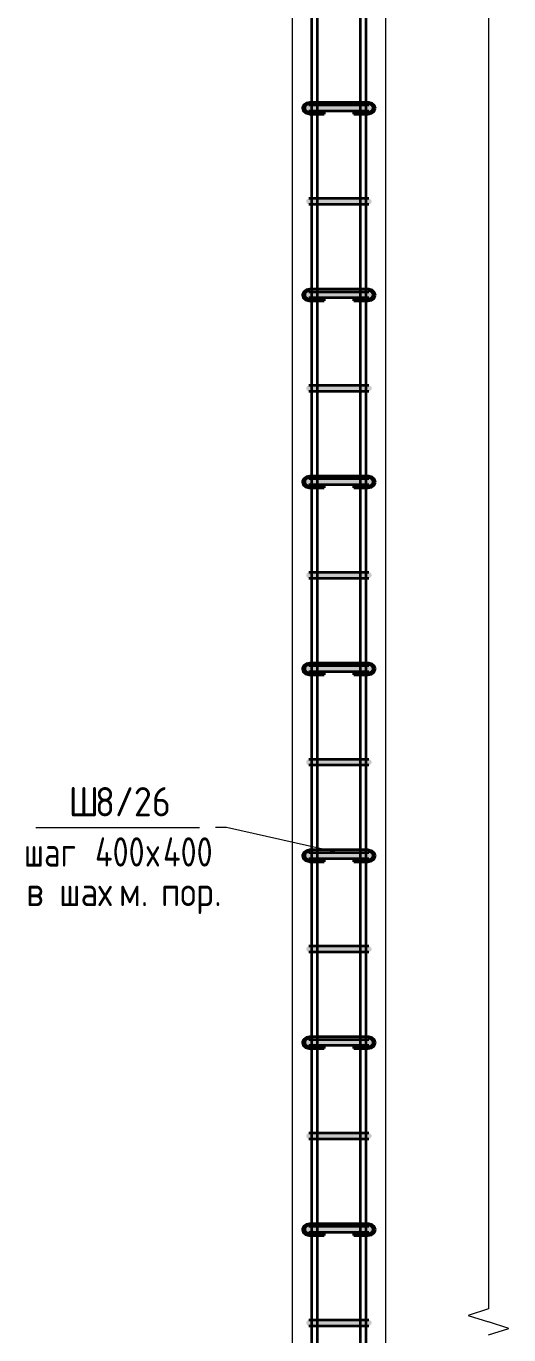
# Model space of a CAD drawing. Header units: millimetres. Extents: x -420 to 46222, y -4716 to 36443.
# Drawn here: x 36551 to 37583, y -1386 to 1415 of the extents above; entities that cross this region are included whole.
import ezdxf

# ---------------------------------------------------------------- set-up
doc = ezdxf.new("R2010")
doc.units = ezdxf.units.MM
for name, color, linetype, lineweight in [('AA_Oformlenie', 7, 'Continuous', 9), ('AA_Vinoska', 7, 'Continuous', 9), ('AF_Stena_Опалубка', 253, 'Continuous', 20), ('Gen_Text', 7, 'Continuous', 9), ('KR_Armatura', 7, 'Continuous', 20), ('KR_Armatura_Tonkie', 7, 'Continuous', 20)]:
    doc.layers.add(name, color=color, linetype=linetype, lineweight=lineweight)
doc.styles.add('ISOCPEUR_6', font='isocpeur.ttf', dxfattribs={"width": 0.9, "height": 62.5})
doc.styles.add('ISOCPEUR_7', font='isocpeur.ttf', dxfattribs={"width": 0.85, "height": 62.5})
doc.styles.add('ISOCPEUR_8', font='isocpeur.ttf', dxfattribs={"width": 0.8, "height": 62.5})

# ---------------------------------------------------------------- blocks, each defined once
blk = doc.blocks.new('350_Хомут прямоугольный верт _НесАрм_РабПлоск_ - 350_Хомут прямоугольный верт _НесАрм_РабПлоск_-V4-1-1 Армирование')
at = {"layer": 'KR_Armatura_Tonkie'}
for points in [[(-32434, 34), (-32408, 34.2), (-32408, 46), (-32445.6, 45.8), (-32447.4, 44.9), (-32448.2, 44.2), (-32449.2, 43), (-32449.8, 41.6), (-32450, 40), (-32449.8, 38.4), (-32449.2, 37), (-32447.7, 35.4), (-32447, 34.8), (-32445.6, 34.2), (-32439.2, 34), (-32438, 34)], [(-32408, 34), (-32352, 34.2), (-32352, 46), (-32408, 45.8), (-32408, 34.2)], [(-32319.9, 34), (-32314.4, 34.2), (-32313, 34.8), (-32311.8, 35.8), (-32310.8, 37), (-32310.2, 38.4), (-32310, 40.3), (-32310.2, 41.6), (-32310.8, 43), (-32312.6, 44.9), (-32313, 45.2), (-32314.9, 45.9), (-32318, 46), (-32352, 45.8), (-32352, 34), (-32320.8, 34)]]:
    blk.add_hatch(color=256, dxfattribs=at).paths.add_polyline_path(points)
at = {"layer": 'KR_Armatura_Tonkie', "lineweight": 35}
for p, q in [((-32352, 46), (-32408, 46)), ((-32408, 34), (-32352, 34))]:
    blk.add_line(p, q, dxfattribs=at)
at = {"layer": 'KR_Armatura_Tonkie', "lineweight": 35, "flags": 128}
for points in [[(-32438.2, 46), (-32442.9, 46), (-32444, 46)], [(-32444, 34), (-32442, 34), (-32438, 34)], [(-32426, 46), (-32430.2, 46), (-32438, 46)], [(-32438, 34), (-32436.4, 34), (-32427.6, 34), (-32426, 34)], [(-32408, 46), (-32419.7, 46), (-32426, 46)], [(-32426, 34), (-32416.7, 34), (-32408, 34)], [(-32334, 46), (-32343.3, 46), (-32352, 46)], [(-32352, 34), (-32340.3, 34), (-32334, 34)], [(-32322, 46), (-32323.6, 46), (-32332.4, 46), (-32334, 46)], [(-32334, 34), (-32329.8, 34), (-32322, 34)], [(-32316, 46), (-32318, 46), (-32322, 46)], [(-32321.8, 34), (-32317.1, 34), (-32316, 34)]]:
    blk.add_lwpolyline(points, dxfattribs=at)
blk = doc.blocks.new('350_Хомут прямоугольный верт _НесАрм_РабПлоск_ - 350_Хомут прямоугольный верт _НесАрм_РабПлоск_-4180899-1-1 Армирование')
at = {"layer": 'KR_Armatura_Tonkie'}
for points in [[(-32434, -2366), (-32408, -2365.8), (-32408, -2354), (-32445.6, -2354.2), (-32447.4, -2355.1), (-32448.2, -2355.8), (-32449.3, -2357.2), (-32449.8, -2358.4), (-32450, -2360), (-32449.8, -2361.6), (-32449.2, -2363), (-32447.7, -2364.6), (-32447, -2365.2), (-32445.6, -2365.8), (-32439.2, -2366), (-32438, -2366)], [(-32408, -2366), (-32352, -2365.8), (-32352, -2354), (-32408, -2354.2), (-32408, -2365.8)], [(-32342.6, -2366), (-32314.4, -2365.8), (-32313, -2365.2), (-32311.8, -2364.2), (-32310.8, -2363), (-32310.2, -2361.6), (-32310, -2360), (-32310.2, -2358.4), (-32310.8, -2357), (-32312.6, -2355.1), (-32313, -2354.8), (-32314.9, -2354.1), (-32318, -2354), (-32352, -2354.2), (-32352, -2366), (-32342.7, -2366)]]:
    blk.add_hatch(color=256, dxfattribs=at).paths.add_polyline_path(points)
at = {"layer": 'KR_Armatura_Tonkie', "lineweight": 35}
for p, q in [((-32352, -2354), (-32408, -2354)), ((-32408, -2366), (-32352, -2366))]:
    blk.add_line(p, q, dxfattribs=at)
at = {"layer": 'KR_Armatura_Tonkie', "lineweight": 35, "flags": 128}
for points in [[(-32438.2, -2354), (-32442.9, -2354), (-32444, -2354)], [(-32444, -2366), (-32442, -2366), (-32438, -2366)], [(-32426, -2354), (-32430.2, -2354), (-32438, -2354)], [(-32438, -2366), (-32436.4, -2366), (-32427.6, -2366), (-32426, -2366)], [(-32408, -2354), (-32419.7, -2354), (-32426, -2354)], [(-32426, -2366), (-32416.7, -2366), (-32408, -2366)], [(-32334, -2354), (-32343.3, -2354), (-32352, -2354)], [(-32352, -2366), (-32340.3, -2366), (-32334, -2366)], [(-32322, -2354), (-32323.6, -2354), (-32332.4, -2354), (-32334, -2354)], [(-32334, -2366), (-32329.8, -2366), (-32322, -2366)], [(-32316, -2354), (-32318, -2354), (-32322, -2354)], [(-32321.8, -2366), (-32317.1, -2366), (-32316, -2366)]]:
    blk.add_lwpolyline(points, dxfattribs=at)
blk = doc.blocks.new('350_Хомут прямоугольный верт _НесАрм_РабПлоск_ - 350_Хомут прямоугольный верт _НесАрм_РабПлоск_-V5-1-1 Армирование')
at = {"layer": 'KR_Armatura_Tonkie'}
for points in [[(-32434, -966), (-32408, -965.8), (-32408, -954), (-32445.6, -954.2), (-32447.4, -955.1), (-32448.2, -955.8), (-32449.2, -957), (-32449.8, -958.4), (-32450, -960), (-32449.8, -961.6), (-32449.2, -963), (-32447.7, -964.6), (-32447, -965.2), (-32445.6, -965.8), (-32439.2, -966), (-32438, -966)], [(-32408, -966), (-32352, -965.8), (-32352, -954), (-32408, -954.2), (-32408, -965.8)], [(-32334, -966), (-32314.4, -965.8), (-32313, -965.2), (-32311.8, -964.2), (-32310.8, -963), (-32310.2, -961.6), (-32310, -960), (-32310.2, -958.4), (-32310.8, -957), (-32312.6, -955.1), (-32313, -954.8), (-32314.9, -954.1), (-32318, -954), (-32352, -954.2), (-32352, -966), (-32342.6, -966)]]:
    blk.add_hatch(color=256, dxfattribs=at).paths.add_polyline_path(points)
at = {"layer": 'KR_Armatura_Tonkie', "lineweight": 35}
for p, q in [((-32352, -954), (-32408, -954)), ((-32408, -966), (-32352, -966))]:
    blk.add_line(p, q, dxfattribs=at)
at = {"layer": 'KR_Armatura_Tonkie', "lineweight": 35, "flags": 128}
for points in [[(-32438.2, -954), (-32442.9, -954), (-32444, -954)], [(-32444, -966), (-32442, -966), (-32438, -966)], [(-32426, -954), (-32430.2, -954), (-32438, -954)], [(-32438, -966), (-32436.4, -966), (-32427.6, -966), (-32426, -966)], [(-32408, -954), (-32419.7, -954), (-32426, -954)], [(-32426, -966), (-32416.7, -966), (-32408, -966)], [(-32334, -954), (-32343.3, -954), (-32352, -954)], [(-32352, -966), (-32340.3, -966), (-32334, -966)], [(-32322, -954), (-32323.6, -954), (-32332.4, -954), (-32334, -954)], [(-32334, -966), (-32329.8, -966), (-32322, -966)], [(-32316, -954), (-32318, -954), (-32322, -954)], [(-32321.8, -966), (-32317.1, -966), (-32316, -966)]]:
    blk.add_lwpolyline(points, dxfattribs=at)
blk = doc.blocks.new('261_Шпилька массив _НесАрм_РабПлоск_ - 8 А240-V11-1-1 Армирование')
at = {"layer": 'KR_Armatura_Tonkie', "lineweight": 35}
for points in [[(-32441.9, 1227), (-32441.9, 1233.8), (-32444.8, 1234.1), (-32446.1, 1234.4), (-32447.7, 1235.4), (-32448.8, 1236.5), (-32449.2, 1237), (-32449.9, 1239.4), (-32450, 1240.2), (-32449.5, 1242.4), (-32448.8, 1243.6), (-32447.4, 1244.9), (-32446, 1245.6), (-32444.6, 1245.9), (-32441.9, 1246), (-32441.9, 1250.8), (-32448, 1250), (-32453.7, 1247), (-32456.7, 1243.8), (-32457.9, 1239.5), (-32456.7, 1235.2), (-32454.3, 1231.6), (-32449.4, 1228.5), (-32444.4, 1227.5)], [(-32441.9, 1250.8), (-32318.1, 1250.8), (-32318.1, 1252), (-32441.9, 1251.9), (-32441.9, 1251.5)], [(-32426, 1246), (-32318.1, 1246), (-32318.1, 1250.8), (-32441.9, 1250.8), (-32441.9, 1246), (-32428.6, 1246)], [(-32411.6, 1227), (-32411.6, 1233.8), (-32441.9, 1233.8), (-32441.9, 1227), (-32426, 1227)], [(-32334, 1227), (-32318.1, 1227.2), (-32318.1, 1233.8), (-32348.4, 1233.8), (-32348.4, 1227), (-32343.1, 1227)], [(-32303.3, 1243.8), (-32306.1, 1247.2), (-32310.6, 1250.4), (-32312, 1251), (-32318.1, 1251.9), (-32318.1, 1250.8), (-32312, 1250), (-32306.3, 1247), (-32303.5, 1244)], [(-32318.1, 1227), (-32311.9, 1228), (-32309.4, 1229.2), (-32306.1, 1231.9), (-32303.3, 1235.2), (-32302.1, 1239.5), (-32303.3, 1243.8), (-32306.8, 1247.5), (-32312.2, 1250), (-32318.1, 1250.8), (-32317.9, 1246), (-32314.4, 1245.8), (-32312.6, 1244.9), (-32311.3, 1243.6), (-32310.5, 1242.3), (-32310.2, 1241.6), (-32310.1, 1239.3), (-32310.2, 1238.4), (-32311.3, 1236.3), (-32311.8, 1235.8), (-32313.7, 1234.5), (-32315.2, 1234.1), (-32318.1, 1233.8), (-32318.1, 1227.2)], [(-32441.9, 827), (-32441.9, 833.8), (-32444.9, 834.2), (-32446.1, 834.4), (-32447.7, 835.4), (-32448.8, 836.5), (-32449.2, 837), (-32449.9, 839.4), (-32450, 840.2), (-32449.5, 842.4), (-32448.8, 843.6), (-32447.4, 844.9), (-32446, 845.6), (-32444.6, 845.9), (-32441.9, 846), (-32441.9, 850.8), (-32448, 850), (-32453.2, 847.5), (-32456.7, 843.8), (-32457.9, 839.5), (-32456.7, 835.2), (-32454.3, 831.6), (-32449.4, 828.5), (-32444.4, 827.5)], [(-32441.9, 850.8), (-32318.1, 850.8), (-32318.1, 852), (-32441.9, 851.9), (-32441.9, 851.5)], [(-32428.6, 846), (-32318.1, 846), (-32318.1, 850.8), (-32441.9, 850.8), (-32441.9, 846), (-32431.2, 846)], [(-32303.3, 843.8), (-32306.1, 847.2), (-32310.4, 850.3), (-32312, 851), (-32318.1, 851.9), (-32318.1, 850.8), (-32312, 850), (-32306.8, 847.5)], [(-32318.1, 827), (-32311.9, 828), (-32309.4, 829.2), (-32305.6, 832.4), (-32303.3, 835.2), (-32302.1, 839.5), (-32303.3, 843.8), (-32306.8, 847.5), (-32312.5, 850), (-32318.1, 850.8), (-32317.9, 846), (-32314.4, 845.8), (-32312.6, 844.9), (-32311.3, 843.6), (-32310.5, 842.3), (-32310.2, 841.6), (-32310.1, 839.3), (-32310.2, 838.4), (-32311.3, 836.3), (-32311.8, 835.8), (-32313.7, 834.5), (-32315.2, 834.1), (-32318.1, 833.8), (-32318.1, 827.2)], [(-32426, 827), (-32411.6, 827.2), (-32411.6, 833.8), (-32441.9, 833.8), (-32441.9, 827), (-32428.6, 827)], [(-32322, 827), (-32318.1, 827.2), (-32318.1, 833.8), (-32348.4, 833.8), (-32348.4, 827), (-32334, 827)], [(-32441.9, 427), (-32441.9, 433.8), (-32444.8, 434.1), (-32446.1, 434.4), (-32447.7, 435.4), (-32448.8, 436.5), (-32449.3, 437.2), (-32449.9, 439.4), (-32450, 440.2), (-32449.5, 442.4), (-32448.8, 443.6), (-32447.4, 444.9), (-32446, 445.6), (-32444.6, 445.9), (-32441.9, 446), (-32441.9, 450.8), (-32448, 450), (-32453.2, 447.5), (-32456.7, 443.8), (-32457.9, 439.5), (-32456.7, 435.2), (-32454.3, 431.6), (-32449.4, 428.5), (-32444.4, 427.5)], [(-32441.9, 450.8), (-32318.1, 450.8), (-32318.1, 452), (-32441.9, 451.9), (-32441.9, 451.5)], [(-32428.6, 446), (-32318.1, 446), (-32318.1, 450.8), (-32441.9, 450.8), (-32441.9, 446), (-32431.2, 446)], [(-32303.3, 443.8), (-32306.1, 447.2), (-32310.6, 450.4), (-32312, 451), (-32318.1, 451.9), (-32318.1, 450.8), (-32312, 450), (-32306.8, 447.5)], [(-32318.1, 427), (-32311.9, 428), (-32309.4, 429.2), (-32306.1, 431.9), (-32303.3, 435.2), (-32302.1, 439.5), (-32303.3, 443.8), (-32306.8, 447.5), (-32312.2, 450), (-32318.1, 450.8), (-32317.9, 446), (-32314.4, 445.8), (-32312.6, 444.9), (-32311.3, 443.6), (-32310.5, 442.3), (-32310.2, 441.6), (-32310.1, 439.3), (-32310.2, 438.4), (-32311.3, 436.3), (-32311.8, 435.8), (-32313.7, 434.5), (-32315.2, 434.1), (-32318.1, 433.8), (-32318.1, 427.2)], [(-32426, 427), (-32411.6, 427.2), (-32411.6, 433.8), (-32441.9, 433.8), (-32441.9, 427), (-32428.6, 427)], [(-32322, 427), (-32318.1, 427.2), (-32318.1, 433.8), (-32348.4, 433.8), (-32348.4, 427), (-32334, 427)], [(-32441.9, 27), (-32441.9, 33.8), (-32444.8, 34.1), (-32446.1, 34.4), (-32447.7, 35.4), (-32448.8, 36.5), (-32449.2, 37), (-32449.9, 39.4), (-32450, 40.3), (-32449.5, 42.4), (-32448.8, 43.6), (-32447.4, 44.9), (-32446, 45.6), (-32444.6, 45.9), (-32441.9, 46), (-32441.9, 50.8), (-32448, 50), (-32453.2, 47.5), (-32456.7, 43.8), (-32457.9, 39.5), (-32456.7, 35.2), (-32454.3, 31.6), (-32449.4, 28.5), (-32444.4, 27.5)], [(-32400.1, 50.8), (-32318.1, 50.8), (-32318.1, 52), (-32441.9, 51.9), (-32441.9, 50.8), (-32426, 50.8)], [(-32424.6, 46), (-32318.1, 46), (-32318.1, 50.8), (-32441.9, 50.8), (-32441.9, 46), (-32426, 46)], [(-32426, 27), (-32411.6, 27.2), (-32411.6, 33.8), (-32441.9, 33.8), (-32441.9, 27), (-32428.6, 27)], [(-32322, 27), (-32318.1, 27.2), (-32318.1, 33.8), (-32348.4, 33.8), (-32348.4, 27), (-32334, 27)], [(-32303.3, 43.8), (-32306.1, 47.2), (-32310.6, 50.4), (-32312, 51), (-32318.1, 51.9), (-32318.1, 50.8), (-32312, 50), (-32306.8, 47.5)], [(-32318.1, 27), (-32311.9, 28), (-32309.4, 29.2), (-32306.1, 31.9), (-32303.3, 35.2), (-32302.1, 39.5), (-32303.3, 43.8), (-32306.8, 47.5), (-32312.2, 50), (-32318.1, 50.8), (-32317.9, 46), (-32314.4, 45.8), (-32312.6, 44.9), (-32311.3, 43.6), (-32310.5, 42.3), (-32310.2, 41.6), (-32310.1, 39.3), (-32310.2, 38.4), (-32311.3, 36.3), (-32311.8, 35.8), (-32313.7, 34.5), (-32315.2, 34.1), (-32318.1, 33.8), (-32318.1, 27.2)], [(-32441.9, -373), (-32441.9, -366.2), (-32444.8, -365.9), (-32446.1, -365.6), (-32447.7, -364.6), (-32448.8, -363.5), (-32449.2, -363), (-32449.9, -360.6), (-32450, -359.8), (-32449.5, -357.6), (-32448.8, -356.4), (-32447.4, -355.1), (-32446, -354.4), (-32444.6, -354.1), (-32441.9, -354), (-32441.9, -349.2), (-32448, -350), (-32453.2, -352.5), (-32456.8, -356.7), (-32457.9, -360.5), (-32456.7, -364.8), (-32454.3, -368.4), (-32449.4, -371.5), (-32444.2, -372.5)], [(-32441.9, -349.2), (-32318.1, -349.2), (-32318.1, -348), (-32441.9, -348.1), (-32441.9, -348.5)], [(-32441.9, -354), (-32318.1, -354), (-32318.1, -349.2), (-32441.9, -349.2), (-32441.9, -353)], [(-32303.3, -356.2), (-32306.1, -352.8), (-32310.6, -349.6), (-32312, -349), (-32318.1, -348.1), (-32318.1, -349.2), (-32312, -350), (-32306.8, -352.5)], [(-32318.1, -373), (-32311.9, -372), (-32309.4, -370.8), (-32306.1, -368.1), (-32303.3, -364.8), (-32302.1, -360.5), (-32303.3, -356.2), (-32306.8, -352.5), (-32312.2, -350), (-32318.1, -349.2), (-32317.9, -354), (-32314.4, -354.2), (-32312.6, -355.1), (-32311.3, -356.4), (-32310.5, -357.7), (-32310.2, -358.4), (-32310.1, -360.7), (-32310.2, -361.6), (-32311.3, -363.7), (-32311.8, -364.2), (-32313.7, -365.5), (-32315.2, -365.9), (-32318.1, -366.2), (-32318.1, -372.8)], [(-32426, -373), (-32411.6, -372.8), (-32411.6, -366.2), (-32441.9, -366.2), (-32441.9, -373), (-32438, -373)], [(-32322, -373), (-32318.1, -372.8), (-32318.1, -366.2), (-32348.4, -366.2), (-32348.4, -373), (-32334, -373)], [(-32441.9, -773), (-32441.9, -766.2), (-32444.8, -765.9), (-32446.1, -765.6), (-32447.7, -764.6), (-32448.8, -763.5), (-32449.2, -763), (-32449.9, -760.6), (-32450, -759.8), (-32449.5, -757.6), (-32448.8, -756.4), (-32447.4, -755.1), (-32446, -754.4), (-32444.6, -754.1), (-32441.9, -753.6), (-32441.9, -749.2), (-32448, -750), (-32453.2, -752.5), (-32456.7, -756.2), (-32457.9, -760.5), (-32456.7, -764.8), (-32454.3, -768.4), (-32449.4, -771.5), (-32444.4, -772.5)], [(-32318.1, -749.2), (-32318.1, -748), (-32441.9, -748.1), (-32441.9, -749.2), (-32322, -749.2)], [(-32441.9, -754), (-32318.1, -754), (-32318.1, -749.2), (-32441.9, -749.2), (-32441.9, -753.6)], [(-32303.3, -756.2), (-32306.1, -752.8), (-32310.6, -749.6), (-32312, -749), (-32318.1, -748.1), (-32318.1, -749.2), (-32312, -750), (-32306.8, -752.5), (-32303.5, -756)], [(-32318.1, -773), (-32311.9, -772), (-32309.4, -770.8), (-32306.1, -768.1), (-32303.3, -764.8), (-32302.1, -760.5), (-32303.3, -756.2), (-32306.8, -752.5), (-32312.2, -750), (-32318.1, -749.2), (-32317.9, -754), (-32314.4, -754.2), (-32312.6, -755.1), (-32311.3, -756.4), (-32310.5, -757.7), (-32310.2, -758.4), (-32310.1, -760.7), (-32310.2, -761.6), (-32311.3, -763.7), (-32311.8, -764.2), (-32313.7, -765.5), (-32315.2, -765.9), (-32318.1, -766.2), (-32318.1, -772.8)], [(-32426, -773), (-32411.6, -772.8), (-32411.6, -766.2), (-32441.9, -766.2), (-32441.9, -773), (-32428.6, -773)], [(-32343.1, -773), (-32318.1, -772.8), (-32318.1, -766.2), (-32348.4, -766.2), (-32348.4, -773)], [(-32438, -1149.2), (-32318.1, -1149.2), (-32318.1, -1148), (-32441.9, -1148.1), (-32441.9, -1149.2)], [(-32303.3, -1156.2), (-32306.1, -1152.8), (-32310.6, -1149.6), (-32312, -1149), (-32318.1, -1148.1), (-32318.1, -1149.2), (-32312, -1150), (-32306.8, -1152.5)], [(-32441.9, -1173), (-32441.9, -1166.2), (-32444.8, -1165.9), (-32446.1, -1165.6), (-32447.7, -1164.6), (-32448.8, -1163.5), (-32449.2, -1163), (-32449.9, -1160.6), (-32450, -1159.8), (-32449.5, -1157.6), (-32448.8, -1156.4), (-32447.4, -1155.1), (-32446, -1154.4), (-32444.6, -1154.1), (-32441.9, -1154), (-32441.9, -1149.2), (-32448, -1150), (-32453.2, -1152.5), (-32456.7, -1156.2), (-32457.9, -1160.5), (-32456.7, -1164.8), (-32454.3, -1168.4), (-32449.4, -1171.5), (-32444.4, -1172.5)], [(-32439.2, -1154), (-32318.1, -1154), (-32318.1, -1149.2), (-32441.9, -1149.2), (-32441.9, -1154), (-32440.1, -1154)], [(-32426, -1173), (-32411.6, -1172.8), (-32411.6, -1166.2), (-32441.9, -1166.4), (-32441.9, -1173), (-32438, -1173)], [(-32348.4, -1173), (-32318.1, -1172.8), (-32318.1, -1166.2), (-32348.4, -1166.4), (-32348.4, -1172.8)], [(-32318.1, -1173), (-32311.9, -1172), (-32309.4, -1170.8), (-32305.6, -1167.6), (-32303.3, -1164.8), (-32302.1, -1160.5), (-32303.3, -1156.2), (-32306.8, -1152.5), (-32312.2, -1150), (-32318.1, -1149.2), (-32317.9, -1154), (-32314.4, -1154.2), (-32312.6, -1155.1), (-32311.3, -1156.4), (-32310.5, -1157.7), (-32310.2, -1158.4), (-32310.1, -1160.7), (-32310.2, -1161.6), (-32311.3, -1163.7), (-32311.8, -1164.2), (-32313.7, -1165.5), (-32315.2, -1165.9), (-32318.1, -1166.2), (-32318.1, -1172.8)]]:
    blk.add_hatch(color=256, dxfattribs=at).paths.add_polyline_path(points)
h = blk.add_hatch(color=256, dxfattribs=at)
h.paths.add_polyline_path([(-32441.9, 1233.8), (-32442.1, 1234), (-32442.7, 1234)])
h.paths.add_polyline_path([(-32456.7, 1243.8), (-32453.2, 1247.5), (-32447.5, 1250), (-32441.9, 1250.8), (-32441.9, 1252), (-32449.4, 1250.5), (-32454.6, 1247), (-32455.9, 1245)])
h = blk.add_hatch(color=256, dxfattribs=at)
h.paths.add_polyline_path([(-32441.9, 833.8), (-32442.1, 834), (-32442.7, 834)])
h.paths.add_polyline_path([(-32456.7, 843.8), (-32453.2, 847.5), (-32447.5, 850), (-32441.9, 850.8), (-32441.9, 852), (-32449.4, 850.5), (-32454.3, 847.4)])
h = blk.add_hatch(color=256, dxfattribs=at)
h.paths.add_polyline_path([(-32441.9, 433.8), (-32442.1, 434), (-32442.7, 434)])
h.paths.add_polyline_path([(-32456.7, 443.8), (-32453.2, 447.5), (-32447.5, 450), (-32441.9, 450.8), (-32441.9, 452), (-32449.4, 450.5), (-32454.3, 447.4)])
h = blk.add_hatch(color=256, dxfattribs=at)
h.paths.add_polyline_path([(-32441.9, 33.8), (-32442.1, 34), (-32442.7, 34)])
h.paths.add_polyline_path([(-32456.7, 43.8), (-32453.2, 47.5), (-32447.5, 50), (-32441.9, 50.8), (-32441.9, 52), (-32449.4, 50.5), (-32454.3, 47.4)])
h = blk.add_hatch(color=256, dxfattribs=at)
h.paths.add_polyline_path([(-32441.9, -366.2), (-32442.1, -366), (-32442.7, -366)])
h.paths.add_polyline_path([(-32456.7, -356.2), (-32453.2, -352.5), (-32447.5, -350), (-32441.9, -349.2), (-32441.9, -348), (-32449.4, -349.5), (-32454.3, -352.6)])
h = blk.add_hatch(color=256, dxfattribs=at)
h.paths.add_polyline_path([(-32441.9, -766.2), (-32442.1, -766), (-32442.7, -766)])
h.paths.add_polyline_path([(-32456.7, -756.2), (-32453.2, -752.5), (-32447.5, -750), (-32441.9, -749.2), (-32441.9, -748), (-32449.4, -749.5), (-32454.3, -752.6), (-32455, -753.6)])
h = blk.add_hatch(color=256, dxfattribs=at)
h.paths.add_polyline_path([(-32441.9, -1166.2), (-32442.1, -1166), (-32442.7, -1166)])
h.paths.add_polyline_path([(-32456.7, -1156.2), (-32453.2, -1152.5), (-32447.5, -1150), (-32441.9, -1149.2), (-32441.9, -1148), (-32449.4, -1149.5), (-32454.3, -1152.6)])
for p, q in [((-32438, 1252), (-32441.9, 1252)), ((-32426, 1252), (-32438, 1252)), ((-32334, 1252), (-32426, 1252)), ((-32411.6, 1233.8), (-32411.6, 1227)), ((-32411.6, 1231.1), (-32411.6, 1233.8)), ((-32348.4, 1233.8), (-32348.4, 1231.1)), ((-32348.4, 1227), (-32348.4, 1233.8)), ((-32322, 1252), (-32334, 1252)), ((-32318.1, 1252), (-32322, 1252)), ((-32441.9, 1227), (-32438, 1227)), ((-32438, 1227), (-32426, 1227)), ((-32426, 1227), (-32411.6, 1227)), ((-32411.6, 1228.2), (-32411.6, 1231)), ((-32411.6, 1227.2), (-32411.6, 1228.2)), ((-32348.4, 1231), (-32348.4, 1228.2)), ((-32348.4, 1228.2), (-32348.4, 1227.2)), ((-32348.4, 1227), (-32334, 1227)), ((-32334, 1227), (-32322, 1227)), ((-32322, 1227), (-32318.1, 1227)), ((-32438, 852), (-32441.9, 852)), ((-32426, 852), (-32438, 852)), ((-32334, 852), (-32426, 852)), ((-32322, 852), (-32334, 852)), ((-32318.1, 852), (-32322, 852)), ((-32441.9, 827), (-32438, 827)), ((-32438, 827), (-32426, 827)), ((-32426, 827), (-32411.6, 827)), ((-32411.6, 833.8), (-32411.6, 827)), ((-32411.6, 828.2), (-32411.6, 833.8)), ((-32411.6, 827.2), (-32411.6, 828.2)), ((-32348.4, 833.8), (-32348.4, 828.2)), ((-32348.4, 827), (-32348.4, 833.8)), ((-32348.4, 828.2), (-32348.4, 827.2)), ((-32348.4, 827), (-32334, 827)), ((-32334, 827), (-32322, 827)), ((-32322, 827), (-32318.1, 827)), ((-32438, 452), (-32441.9, 452)), ((-32426, 452), (-32438, 452)), ((-32334, 452), (-32426, 452)), ((-32322, 452), (-32334, 452)), ((-32318.1, 452), (-32322, 452)), ((-32441.9, 427), (-32438, 427)), ((-32438, 427), (-32426, 427)), ((-32426, 427), (-32411.6, 427)), ((-32411.6, 433.8), (-32411.6, 427)), ((-32411.6, 428.2), (-32411.6, 433.8)), ((-32411.6, 427.2), (-32411.6, 428.2)), ((-32348.4, 433.8), (-32348.4, 428.2)), ((-32348.4, 427), (-32348.4, 433.8)), ((-32348.4, 428.2), (-32348.4, 427.2)), ((-32348.4, 427), (-32334, 427)), ((-32334, 427), (-32322, 427)), ((-32322, 427), (-32318.1, 427)), ((-32438, 52), (-32441.9, 52)), ((-32426, 52), (-32438, 52)), ((-32334, 52), (-32426, 52)), ((-32411.6, 33.8), (-32411.6, 27)), ((-32411.6, 28.2), (-32411.6, 33.8)), ((-32411.6, 27.2), (-32411.6, 28.2)), ((-32348.4, 33.8), (-32348.4, 28.2)), ((-32348.4, 27), (-32348.4, 33.8)), ((-32348.4, 28.2), (-32348.4, 27.2)), ((-32322, 52), (-32334, 52)), ((-32318.1, 52), (-32322, 52)), ((-32441.9, 27), (-32438, 27)), ((-32438, 27), (-32426, 27)), ((-32426, 27), (-32411.6, 27)), ((-32348.4, 27), (-32334, 27)), ((-32334, 27), (-32322, 27)), ((-32322, 27), (-32318.1, 27)), ((-32438, -348), (-32441.9, -348)), ((-32426, -348), (-32438, -348)), ((-32334, -348), (-32426, -348)), ((-32322, -348), (-32334, -348)), ((-32318.1, -348), (-32322, -348)), ((-32441.9, -373), (-32438, -373)), ((-32438, -373), (-32426, -373)), ((-32426, -373), (-32411.6, -373)), ((-32411.6, -366.2), (-32411.6, -373)), ((-32411.6, -371.8), (-32411.6, -366.2)), ((-32411.6, -372.4), (-32411.6, -371.8)), ((-32411.6, -372.8), (-32411.6, -372.6)), ((-32348.4, -366.2), (-32348.4, -371.8)), ((-32348.4, -373), (-32348.4, -366.2)), ((-32348.4, -371.8), (-32348.4, -372.4)), ((-32348.4, -372.6), (-32348.4, -372.8)), ((-32348.4, -373), (-32334, -373)), ((-32334, -373), (-32322, -373)), ((-32322, -373), (-32318.1, -373)), ((-32438, -748), (-32441.9, -748)), ((-32426, -748), (-32438, -748)), ((-32334, -748), (-32426, -748)), ((-32322, -748), (-32334, -748)), ((-32318.1, -748), (-32322, -748)), ((-32441.9, -773), (-32438, -773)), ((-32438, -773), (-32426, -773)), ((-32426, -773), (-32411.6, -773)), ((-32411.6, -766.2), (-32411.6, -773)), ((-32411.6, -771.8), (-32411.6, -766.2)), ((-32411.6, -772.8), (-32411.6, -771.8)), ((-32348.4, -766.2), (-32348.4, -771.8)), ((-32348.4, -773), (-32348.4, -766.2)), ((-32348.4, -771.8), (-32348.4, -772.8)), ((-32348.4, -773), (-32334, -773)), ((-32334, -773), (-32322, -773)), ((-32322, -773), (-32318.1, -773)), ((-32438, -1148), (-32441.9, -1148)), ((-32426, -1148), (-32438, -1148)), ((-32334, -1148), (-32426, -1148)), ((-32322, -1148), (-32334, -1148)), ((-32318.1, -1148), (-32322, -1148)), ((-32441.9, -1173), (-32438, -1173)), ((-32438, -1173), (-32426, -1173)), ((-32426, -1173), (-32411.6, -1173)), ((-32411.6, -1166.2), (-32411.6, -1173)), ((-32411.6, -1171.8), (-32411.6, -1166.4)), ((-32411.6, -1172.8), (-32411.6, -1171.8)), ((-32348.4, -1173), (-32348.4, -1166.2)), ((-32348.4, -1166.4), (-32348.4, -1171.8)), ((-32348.4, -1171.8), (-32348.4, -1172.8)), ((-32348.4, -1173), (-32334, -1173)), ((-32334, -1173), (-32322, -1173)), ((-32322, -1173), (-32318.1, -1173))]:
    blk.add_line(p, q, dxfattribs=at)
at = {"layer": 'KR_Armatura_Tonkie', "lineweight": 35, "flags": 128}
for points in [[(-32441.9, 1252), (-32449.5, 1250.5), (-32455.1, 1246.6), (-32457.8, 1241.1), (-32457.9, 1239.5)], [(-32457.9, 1239.5), (-32456.1, 1233.6), (-32451.1, 1229.2), (-32443.8, 1227.1), (-32441.9, 1227)], [(-32302.1, 1239.5), (-32303.9, 1245.4), (-32308.9, 1249.8), (-32316.2, 1251.9), (-32318.1, 1252)], [(-32318.1, 1227), (-32310.5, 1228.5), (-32304.9, 1232.4), (-32302.2, 1237.9), (-32302.1, 1239.5)], [(-32441.9, 852), (-32449.5, 850.5), (-32455.1, 846.6), (-32457.8, 841.1), (-32457.9, 839.5)], [(-32302.1, 839.5), (-32303.9, 845.4), (-32308.9, 849.8), (-32316.2, 851.9), (-32318.1, 852)], [(-32457.9, 839.5), (-32456.1, 833.6), (-32451.1, 829.2), (-32443.8, 827.1), (-32441.9, 827)], [(-32318.1, 827), (-32310.5, 828.5), (-32304.9, 832.4), (-32302.2, 837.9), (-32302.1, 839.5)], [(-32441.9, 452), (-32449.5, 450.5), (-32455.1, 446.6), (-32457.8, 441.1), (-32457.9, 439.5)], [(-32302.1, 439.5), (-32303.9, 445.4), (-32308.9, 449.8), (-32316.2, 451.9), (-32318.1, 452)], [(-32457.9, 439.5), (-32456.1, 433.6), (-32451.1, 429.2), (-32443.8, 427.1), (-32441.9, 427)], [(-32318.1, 427), (-32310.5, 428.5), (-32304.9, 432.4), (-32302.2, 437.9), (-32302.1, 439.5)], [(-32441.9, 52), (-32449.5, 50.5), (-32455.1, 46.6), (-32457.8, 41.1), (-32457.9, 39.5)], [(-32457.9, 39.5), (-32456.1, 33.6), (-32451.1, 29.2), (-32443.8, 27.1), (-32441.9, 27)], [(-32302.1, 39.5), (-32303.9, 45.4), (-32308.9, 49.8), (-32316.2, 51.9), (-32318.1, 52)], [(-32318.1, 27), (-32310.5, 28.5), (-32304.9, 32.4), (-32302.2, 37.9), (-32302.1, 39.5)], [(-32441.9, -348), (-32449.5, -349.5), (-32455.1, -353.4), (-32457.8, -358.9), (-32457.9, -360.5)], [(-32457.9, -360.5), (-32456.1, -366.4), (-32451.1, -370.8), (-32443.8, -372.9), (-32441.9, -373)], [(-32302.1, -360.5), (-32303.9, -354.6), (-32308.9, -350.2), (-32316.2, -348.1), (-32318.1, -348)], [(-32318.1, -373), (-32310.5, -371.5), (-32304.9, -367.6), (-32302.2, -362.1), (-32302.1, -360.5)], [(-32441.9, -748), (-32449.5, -749.5), (-32455.1, -753.4), (-32457.8, -758.9), (-32457.9, -760.5)], [(-32302.1, -760.5), (-32303.9, -754.6), (-32308.9, -750.2), (-32316.2, -748.1), (-32318.1, -748)], [(-32457.9, -760.5), (-32456.1, -766.4), (-32451.1, -770.8), (-32443.8, -772.9), (-32441.9, -773)], [(-32318.1, -773), (-32310.5, -771.5), (-32304.9, -767.6), (-32302.2, -762.1), (-32302.1, -760.5)], [(-32441.9, -1148), (-32449.5, -1149.5), (-32455.1, -1153.4), (-32457.8, -1158.9), (-32457.9, -1160.5)], [(-32302.1, -1160.5), (-32303.9, -1154.6), (-32308.9, -1150.2), (-32316.2, -1148.1), (-32318.1, -1148)], [(-32457.9, -1160.5), (-32456.1, -1166.4), (-32451.1, -1170.8), (-32443.8, -1172.9), (-32441.9, -1173)], [(-32318.1, -1173), (-32310.5, -1171.5), (-32304.9, -1167.6), (-32302.2, -1162.1), (-32302.1, -1160.5)]]:
    blk.add_lwpolyline(points, dxfattribs=at)
blk = doc.blocks.new('011_Прямоугольник обрыва _ЭлУзла_ - 011_Прямоугольник обрыва _ЭлУзла_-4188884-1-1 Армирование')
at = {"layer": 'AA_Oformlenie'}
blk.add_line((-32060, 2311.5), (-32060, -1329.9), dxfattribs=at)
blk = doc.blocks.new('042_М_Арматуры - Диам длина поз _ Комментарий-3662934-1-1 Армирование')
at = {"layer": 'AA_Vinoska'}
blk.add_line((-33404.6, 3856.1), (-33054.6, 3856.1), dxfattribs=at)

msp = doc.modelspace()

# ---------------------------------------------------------------- linework, layer by layer
at = {"layer": 'AA_Vinoska'}
for p, q in [((36979.4629, -299.8405), (36956.0253, -299.8405)), ((37213.8389, -352.5751), (36979.4629, -299.8405)), ((37539.5667, -1329.931), (37496.2417, -1344.0081)), ((37496.2417, -1344.0081), (37539.5667, -1358.0853)), ((37582.868, -1371.8353), (37539.5667, -1358.0853)), ((37539.5667, -1385.5853), (37582.868, -1371.8353))]:
    msp.add_line(p, q, dxfattribs=at)
at = {"layer": 'AF_Stena_Опалубка'}
for p, q in [((37119.5667, 3580), (37119.5667, -2810)), ((37319.5667, -2810), (37319.5667, 3580))]:
    msp.add_line(p, q, dxfattribs=at)
at = {"layer": 'KR_Armatura_Tonkie', "lineweight": 35}
for p, q in [((37161.5667, -2802), (37161.5667, 3572)), ((37161.5667, -2802), (37161.5667, 3572)), ((37173.5667, -2802), (37173.5667, 3572)), ((37173.5667, -2802), (37173.5667, 3572)), ((37265.5667, -2802), (37265.5667, 3572)), ((37265.5667, -2802), (37265.5667, 3572)), ((37277.5667, -2802), (37277.5667, 3572)), ((37277.5667, -2802), (37277.5667, 3572))]:
    msp.add_line(p, q, dxfattribs=at)

# ---------------------------------------------------------------- block references
at = {"layer": 'AA_Oformlenie'}
msp.add_blockref('011_Прямоугольник обрыва _ЭлУзла_ - 011_Прямоугольник обрыва _ЭлУзла_-4188884-1-1 Армирование', (69599.5667, 0), dxfattribs=at)
at = {"layer": 'AA_Vinoska'}
msp.add_blockref('042_М_Арматуры - Диам длина поз _ Комментарий-3662934-1-1 Армирование', (69975.7926, -4155.9492), dxfattribs=at)
at = {"layer": 'KR_Armatura'}
for name, p in [('350_Хомут прямоугольный верт _НесАрм_РабПлоск_ - 350_Хомут прямоугольный верт _НесАрм_РабПлоск_-4180899-1-1 Армирование', (69599.5667, 3600)), ('350_Хомут прямоугольный верт _НесАрм_РабПлоск_ - 350_Хомут прямоугольный верт _НесАрм_РабПлоск_-4180899-1-1 Армирование', (69599.5667, 3400)), ('350_Хомут прямоугольный верт _НесАрм_РабПлоск_ - 350_Хомут прямоугольный верт _НесАрм_РабПлоск_-4180899-1-1 Армирование', (69599.5667, 3200)), ('350_Хомут прямоугольный верт _НесАрм_РабПлоск_ - 350_Хомут прямоугольный верт _НесАрм_РабПлоск_-4180899-1-1 Армирование', (69599.5667, 3000)), ('350_Хомут прямоугольный верт _НесАрм_РабПлоск_ - 350_Хомут прямоугольный верт _НесАрм_РабПлоск_-4180899-1-1 Армирование', (69599.5667, 2800)), ('350_Хомут прямоугольный верт _НесАрм_РабПлоск_ - 350_Хомут прямоугольный верт _НесАрм_РабПлоск_-4180899-1-1 Армирование', (69599.5667, 2600)), ('350_Хомут прямоугольный верт _НесАрм_РабПлоск_ - 350_Хомут прямоугольный верт _НесАрм_РабПлоск_-V4-1-1 Армирование', (69599.5667, 0)), ('350_Хомут прямоугольный верт _НесАрм_РабПлоск_ - 350_Хомут прямоугольный верт _НесАрм_РабПлоск_-4180899-1-1 Армирование', (69599.5667, 2200)), ('350_Хомут прямоугольный верт _НесАрм_РабПлоск_ - 350_Хомут прямоугольный верт _НесАрм_РабПлоск_-4180899-1-1 Армирование', (69599.5667, 2000)), ('350_Хомут прямоугольный верт _НесАрм_РабПлоск_ - 350_Хомут прямоугольный верт _НесАрм_РабПлоск_-4180899-1-1 Армирование', (69599.5667, 1800)), ('350_Хомут прямоугольный верт _НесАрм_РабПлоск_ - 350_Хомут прямоугольный верт _НесАрм_РабПлоск_-4180899-1-1 Армирование', (69599.5667, 1600)), ('350_Хомут прямоугольный верт _НесАрм_РабПлоск_ - 350_Хомут прямоугольный верт _НесАрм_РабПлоск_-V5-1-1 Армирование', (69599.5667, 0)), ('350_Хомут прямоугольный верт _НесАрм_РабПлоск_ - 350_Хомут прямоугольный верт _НесАрм_РабПлоск_-4180899-1-1 Армирование', (69599.5667, 1200)), ('350_Хомут прямоугольный верт _НесАрм_РабПлоск_ - 350_Хомут прямоугольный верт _НесАрм_РабПлоск_-4180899-1-1 Армирование', (69599.5667, 1000))]:
    msp.add_blockref(name, p, dxfattribs=at)
at = {"layer": 'KR_Armatura_Tonkie', "lineweight": 35}
msp.add_blockref('261_Шпилька массив _НесАрм_РабПлоск_ - 8 А240-V11-1-1 Армирование', (69599.5667, 0), dxfattribs=at)

# ---------------------------------------------------------------- texts
at = {"layer": 'AA_Vinoska', "char_height": 62.5, "attachment_point": 1}
for s, insert, width, style in [('\\fISOCPEUR|b0|i0|c204|p34|;\\W.9;Ш', (36641.5753, -213.4879), 68.544281, 'ISOCPEUR_6'), ('8/26', (36698.13, -213.4879), 194.810062, 'ISOCPEUR_6'), (' 400', (36666.2108, -320.9642), 171.561125, 'ISOCPEUR_8'), ('400', (36843.4816, -320.9642), 134.6835, 'ISOCPEUR_8'), ('шаг', (36545.8253, -320.9642), 145.907125, 'ISOCPEUR_8'), ('\\fISOCPEUR|b0|i0|c204|p34|;\\W.8;х', (36807.7628, -320.9642), 43.291125, 'ISOCPEUR_8')]:
    msp.add_mtext(s, dxfattribs=dict(at, insert=insert, width=width, style=style))
at = {"layer": 'Gen_Text', "char_height": 62.5, "attachment_point": 1, "style": 'ISOCPEUR_7'}
for s, insert, width in [('\\fISOCPEUR|b0|i0|c204|p34|;\\W.85; ', (36588.9599, -405.7254), 39.182477), ('\\fISOCPEUR|b0|i0|c204|p34|;\\W.85;в', (36551.0087, -405.7254), 45.99682), ('шах', (36621.2886, -405.7254), 155.02632), ('м. ', (36749.1981, -405.7254), 109.0295), ('пор', (36839.1565, -405.7254), 137.990461), ('\\fISOCPEUR|b0|i0|c204|p34|;\\W.85;.', (36953.01, -405.7254), 18.739445)]:
    msp.add_mtext(s, dxfattribs=dict(at, insert=insert, width=width))

doc.saveas('drawing.dxf')
